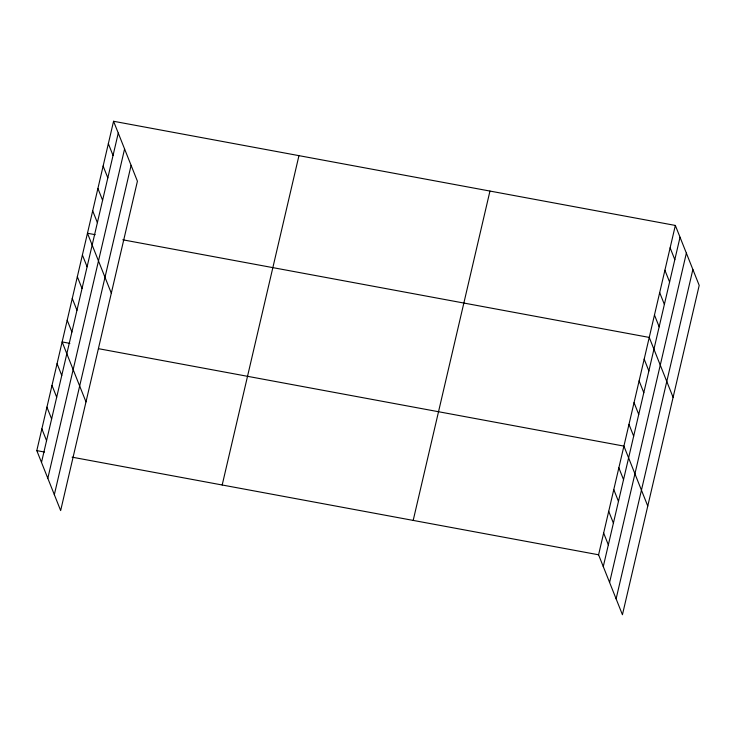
<?xml version="1.0" encoding="UTF-8"?>
<svg xmlns="http://www.w3.org/2000/svg" width="736" height="736" viewBox="0 0 736 736"><rect width="100%" height="100%" fill="white"/><g stroke="black" fill="none" stroke-linecap="round" stroke-linejoin="round"><path stroke-width="1.1" d="M113.565 121.274L137.42 181.212L60.656 510.563L36.8 450.616L113.565 121.274L675.344 225.437L699.2 285.384L622.435 614.726L598.58 554.788L675.344 225.437M41.492 462.42L118.266 133.069M47.822 478.308L124.586 148.957M54.335 494.675L131.1 165.324M222.189 484.996L298.954 155.646M413.19 520.407L489.955 191.066M603.272 566.582L680.036 237.24M609.601 582.47L686.366 253.129M616.115 598.837L692.88 269.496M95.192 234.683L87.464 233.248L111.32 293.195M122.774 239.798L649.244 337.419L673.1 397.357M69.856 343.362L62.137 341.936L85.983 401.874M98.55 348.689L623.916 446.099L647.763 506.046M36.8 450.616L44.528 452.051M72.11 457.166L598.58 554.788M670.128 247.839L674.82 259.633M664.902 270.232L669.604 282.026M659.686 292.624L664.378 304.428M654.47 315.017L659.162 326.821M644.175 359.15L648.876 370.953M639.115 380.889L643.807 392.684M634.046 402.629L638.738 414.423M628.976 424.359L633.678 436.163M618.847 467.838L623.539 479.633M613.778 489.578L618.47 501.372M608.709 511.308L613.41 523.112M603.649 533.048L608.341 544.842M108.348 143.667L113.04 155.462M103.123 166.06L107.824 177.864M97.906 188.462L102.598 200.256M92.69 210.855L97.382 222.649M82.395 254.987L87.096 266.782M77.335 276.727L82.027 288.521M72.266 298.457L76.958 310.261M67.197 320.197L71.898 331.991M57.068 363.667L61.76 375.47M51.998 385.406L56.69 397.201M46.929 407.146L51.63 418.94M41.869 428.876L46.561 440.68"/></g></svg>
